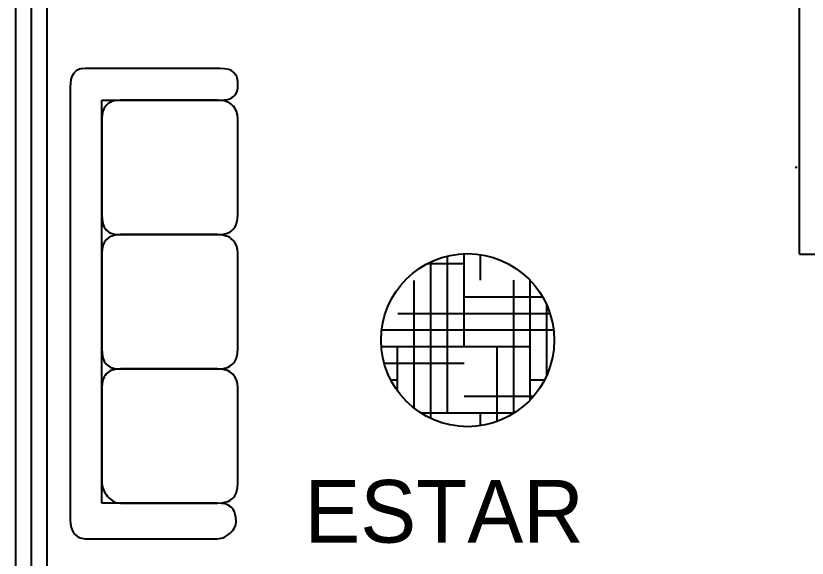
# Model space of a CAD drawing. Header units: millimetres. Extents: x 686.5 to 717.1, y 236.1 to 261.6.
# Drawn here: x 688.889 to 689.836, y 237.483 to 238.132 of the extents above; entities that cross this region are included whole.
import ezdxf

# ---------------------------------------------------------------- set-up
doc = ezdxf.new("R2010")
doc.units = ezdxf.units.MM
doc.linetypes.add('ACAD_ISO04W100', pattern=[30.5, 24, -3, 0.5, -3])
for name, color, linetype in [('EJE', 4, 'ACAD_ISO04W100'), ('LETREROS', 31, 'Continuous'), ('MUE', 2, 'Continuous'), ('MURO1', 3, 'Continuous'), ('PUERTAS', 191, 'Continuous')]:
    doc.layers.add(name, color=color, linetype=linetype)

# ---------------------------------------------------------------- blocks, each defined once
blk = doc.blocks.new('SILLON3')
at = {"color": 2}
for p, q in [((-1.164, 0.2273), (-1.1689, 0.2235)), ((-1.164, 0.2273), (-1.1689, 0.2235)), ((-1.1573, 0.2312), (-1.164, 0.2273)), ((-1.1573, 0.2312), (-1.164, 0.2273)), ((-1.1515, 0.2351), (-1.1573, 0.2312)), ((-1.1515, 0.2351), (-1.1573, 0.2312)), ((-1.1438, 0.237), (-1.1515, 0.2351)), ((-1.1438, 0.237), (-1.1515, 0.2351)), ((-1.1274, 0.2399), (-1.1438, 0.237)), ((-1.1274, 0.2399), (-1.1438, 0.237)), ((-1.109, 0.2409), (-1.1274, 0.2399)), ((-1.109, 0.2409), (-1.1274, 0.2399)), ((-1.0965, 0.2399), (-1.109, 0.2409)), ((-1.0965, 0.2399), (-1.109, 0.2409)), ((-1.0859, 0.238), (-1.0965, 0.2399)), ((-1.0859, 0.238), (-1.0965, 0.2399)), ((-1.0762, 0.2351), (-1.0859, 0.238)), ((-1.0762, 0.2351), (-1.0859, 0.238)), ((-1.0675, 0.2312), (-1.0762, 0.2351)), ((-1.0675, 0.2312), (-1.0762, 0.2351)), ((-1.0608, 0.2254), (-1.0675, 0.2312)), ((-1.0608, 0.2254), (-1.0675, 0.2312)), ((-0.9845, 0.2341), (-0.9999, 0.2264)), ((-0.9845, 0.2341), (-0.9999, 0.2264)), ((-0.9671, 0.2389), (-0.9845, 0.2341)), ((-0.9671, 0.2389), (-0.9845, 0.2341)), ((-0.9478, 0.2409), (-0.9671, 0.2389)), ((-0.9478, 0.2409), (-0.9671, 0.2389)), ((-0.4922, 0.2409), (-0.9478, 0.2409)), ((-0.4922, 0.2409), (-0.9478, 0.2409)), ((-0.4922, 0.2409), (-0.4922, 0.2409)), ((-0.4671, 0.2389), (-0.4922, 0.2409)), ((-0.4671, 0.2389), (-0.4922, 0.2409)), ((-0.4468, 0.2341), (-0.4671, 0.2389)), ((-0.4468, 0.2341), (-0.4671, 0.2389)), ((-0.442, 0.2322), (-0.4468, 0.2341)), ((-0.442, 0.2322), (-0.4468, 0.2341)), ((-0.4382, 0.2302), (-0.442, 0.2322)), ((-0.4382, 0.2302), (-0.442, 0.2322)), ((-0.4295, 0.2264), (-0.4382, 0.2302)), ((-0.4295, 0.2264), (-0.4382, 0.2302)), ((-0.3416, 0.2341), (-0.3561, 0.2264)), ((-0.3416, 0.2341), (-0.3561, 0.2264)), ((-0.3243, 0.2389), (-0.3416, 0.2341)), ((-0.3243, 0.2389), (-0.3416, 0.2341)), ((-0.3049, 0.2409), (-0.3243, 0.2389)), ((-0.3049, 0.2409), (-0.3243, 0.2389)), ((0.1507, 0.2409), (-0.3049, 0.2409)), ((0.1507, 0.2409), (-0.3049, 0.2409)), ((0.1507, 0.2409), (0.1507, 0.2409)), ((0.1758, 0.2389), (0.1507, 0.2409)), ((0.1758, 0.2389), (0.1507, 0.2409)), ((0.196, 0.2341), (0.1758, 0.2389)), ((0.196, 0.2341), (0.1758, 0.2389)), ((0.2009, 0.2322), (0.196, 0.2341)), ((0.2009, 0.2322), (0.196, 0.2341)), ((0.2047, 0.2302), (0.2009, 0.2322)), ((0.2047, 0.2302), (0.2009, 0.2322)), ((0.2134, 0.2264), (0.2047, 0.2302)), ((0.2134, 0.2264), (0.2047, 0.2302)), ((0.3012, 0.2341), (0.2868, 0.2264)), ((0.3012, 0.2341), (0.2868, 0.2264)), ((0.3186, 0.2389), (0.3012, 0.2341)), ((0.3186, 0.2389), (0.3012, 0.2341)), ((0.3379, 0.2409), (0.3186, 0.2389)), ((0.3379, 0.2409), (0.3186, 0.2389)), ((0.7935, 0.2409), (0.3379, 0.2409)), ((0.7935, 0.2409), (0.3379, 0.2409)), ((0.7935, 0.2409), (0.7935, 0.2409)), ((0.8186, 0.2389), (0.7935, 0.2409)), ((0.8186, 0.2389), (0.7935, 0.2409)), ((0.8389, 0.2341), (0.8186, 0.2389)), ((0.8389, 0.2341), (0.8186, 0.2389)), ((0.8437, 0.2322), (0.8389, 0.2341)), ((0.8437, 0.2322), (0.8389, 0.2341)), ((0.8476, 0.2302), (0.8437, 0.2322)), ((0.8476, 0.2302), (0.8437, 0.2322)), ((0.8563, 0.2264), (0.8476, 0.2302)), ((0.8563, 0.2264), (0.8476, 0.2302)), ((0.947, 0.2283), (0.9374, 0.2254)), ((0.947, 0.2283), (0.9374, 0.2254)), ((0.9576, 0.2302), (0.947, 0.2283)), ((0.9576, 0.2302), (0.947, 0.2283)), ((0.9818, 0.2322), (0.9576, 0.2302)), ((0.9818, 0.2322), (0.9576, 0.2302)), ((0.9953, 0.2302), (0.9818, 0.2322)), ((0.9953, 0.2302), (0.9818, 0.2322)), ((1.0097, 0.2244), (0.9953, 0.2302)), ((1.0097, 0.2244), (0.9953, 0.2302)), ((-1.1843, 0.1965), (-1.1882, 0.1762)), ((-1.1843, 0.1965), (-1.1882, 0.1762)), ((-1.1776, 0.2119), (-1.1843, 0.1965)), ((-1.1776, 0.2119), (-1.1843, 0.1965)), ((-1.1689, 0.2235), (-1.1776, 0.2119)), ((-1.1689, 0.2235), (-1.1776, 0.2119)), ((-1.055, 0.2196), (-1.0608, 0.2254)), ((-1.055, 0.2196), (-1.0608, 0.2254)), ((-1.0501, 0.2138), (-1.055, 0.2196)), ((-1.0501, 0.2138), (-1.055, 0.2196)), ((-1.0463, 0.2061), (-1.0501, 0.2138)), ((-1.0463, 0.2061), (-1.0501, 0.2138)), ((-1.0414, 0.1916), (-1.0463, 0.2061)), ((-1.0414, 0.1916), (-1.0463, 0.2061)), ((-1.0386, 0.1771), (-1.0414, 0.1916)), ((-1.0386, 0.1771), (-1.0414, 0.1916)), ((-1.0231, 0.2013), (-1.0308, 0.1849)), ((-1.0231, 0.2013), (-1.0308, 0.1849)), ((-1.0183, 0.209), (-1.0231, 0.2013)), ((-1.0183, 0.209), (-1.0231, 0.2013)), ((-1.0125, 0.2148), (-1.0183, 0.209)), ((-1.0125, 0.2148), (-1.0183, 0.209)), ((-1.0067, 0.2216), (-1.0125, 0.2148)), ((-1.0067, 0.2216), (-1.0125, 0.2148)), ((-0.9999, 0.2264), (-1.0067, 0.2216)), ((-0.9999, 0.2264), (-1.0067, 0.2216)), ((-0.4227, 0.2216), (-0.4295, 0.2264)), ((-0.4227, 0.2216), (-0.4295, 0.2264)), ((-0.416, 0.2148), (-0.4227, 0.2216)), ((-0.416, 0.2148), (-0.4227, 0.2216)), ((-0.4111, 0.209), (-0.416, 0.2148)), ((-0.4111, 0.209), (-0.416, 0.2148)), ((-0.4063, 0.2013), (-0.4111, 0.209)), ((-0.4063, 0.2013), (-0.4111, 0.209)), ((-0.4024, 0.1936), (-0.4063, 0.2013)), ((-0.4024, 0.1936), (-0.4063, 0.2013)), ((-0.3995, 0.1849), (-0.4024, 0.1936)), ((-0.3995, 0.1849), (-0.4024, 0.1936)), ((-0.3841, 0.1936), (-0.387, 0.1849)), ((-0.3841, 0.1936), (-0.387, 0.1849)), ((-0.3793, 0.2013), (-0.3841, 0.1936)), ((-0.3793, 0.2013), (-0.3841, 0.1936)), ((-0.3744, 0.209), (-0.3793, 0.2013)), ((-0.3744, 0.209), (-0.3793, 0.2013)), ((-0.3696, 0.2148), (-0.3744, 0.209)), ((-0.3696, 0.2148), (-0.3744, 0.209)), ((-0.3629, 0.2216), (-0.3696, 0.2148)), ((-0.3629, 0.2216), (-0.3696, 0.2148)), ((-0.3561, 0.2264), (-0.3629, 0.2216)), ((-0.3561, 0.2264), (-0.3629, 0.2216)), ((0.2202, 0.2216), (0.2134, 0.2264)), ((0.2202, 0.2216), (0.2134, 0.2264)), ((0.2269, 0.2148), (0.2202, 0.2216)), ((0.2269, 0.2148), (0.2202, 0.2216)), ((0.2317, 0.209), (0.2269, 0.2148)), ((0.2317, 0.209), (0.2269, 0.2148)), ((0.2366, 0.2013), (0.2317, 0.209)), ((0.2366, 0.2013), (0.2317, 0.209)), ((0.2404, 0.1936), (0.2366, 0.2013)), ((0.2404, 0.1936), (0.2366, 0.2013)), ((0.2433, 0.1849), (0.2404, 0.1936)), ((0.2433, 0.1849), (0.2404, 0.1936)), ((0.2588, 0.1936), (0.2559, 0.1849)), ((0.2588, 0.1936), (0.2559, 0.1849)), ((0.2636, 0.2013), (0.2588, 0.1936)), ((0.2636, 0.2013), (0.2588, 0.1936)), ((0.2684, 0.209), (0.2636, 0.2013)), ((0.2684, 0.209), (0.2636, 0.2013)), ((0.2732, 0.2148), (0.2684, 0.209)), ((0.2732, 0.2148), (0.2684, 0.209)), ((0.28, 0.2216), (0.2732, 0.2148)), ((0.28, 0.2216), (0.2732, 0.2148)), ((0.2868, 0.2264), (0.28, 0.2216)), ((0.2868, 0.2264), (0.28, 0.2216)), ((0.863, 0.2216), (0.8563, 0.2264)), ((0.863, 0.2216), (0.8563, 0.2264)), ((0.8698, 0.2148), (0.863, 0.2216)), ((0.8698, 0.2148), (0.863, 0.2216)), ((0.8746, 0.209), (0.8698, 0.2148)), ((0.8746, 0.209), (0.8698, 0.2148)), ((0.8794, 0.2013), (0.8746, 0.209)), ((0.8794, 0.2013), (0.8746, 0.209)), ((0.8833, 0.1936), (0.8794, 0.2013)), ((0.8833, 0.1936), (0.8794, 0.2013)), ((0.8862, 0.1849), (0.8833, 0.1936)), ((0.8862, 0.1849), (0.8833, 0.1936)), ((0.9016, 0.1945), (0.8958, 0.18)), ((0.9016, 0.1945), (0.8958, 0.18)), ((0.9055, 0.2013), (0.9016, 0.1945)), ((0.9055, 0.2013), (0.9016, 0.1945)), ((0.9103, 0.208), (0.9055, 0.2013)), ((0.9103, 0.208), (0.9055, 0.2013)), ((0.9152, 0.2129), (0.9103, 0.208)), ((0.9152, 0.2129), (0.9103, 0.208)), ((0.9219, 0.2177), (0.9152, 0.2129)), ((0.9219, 0.2177), (0.9152, 0.2129)), ((0.9296, 0.2225), (0.9219, 0.2177)), ((0.9296, 0.2225), (0.9219, 0.2177)), ((0.9374, 0.2254), (0.9296, 0.2225)), ((0.9374, 0.2254), (0.9296, 0.2225)), ((1.0233, 0.2158), (1.0097, 0.2244)), ((1.0233, 0.2158), (1.0097, 0.2244)), ((1.0348, 0.2042), (1.0233, 0.2158)), ((1.0348, 0.2042), (1.0233, 0.2158)), ((1.0455, 0.1907), (1.0348, 0.2042)), ((1.0455, 0.1907), (1.0348, 0.2042)), ((1.0542, 0.1762), (1.0455, 0.1907)), ((1.0542, 0.1762), (1.0455, 0.1907)), ((-1.1882, 0.1762), (-1.1891, 0.1521)), ((-1.1882, 0.1762), (-1.1891, 0.1521)), ((-1.1891, 0.1521), (-1.1891, -0.4908)), ((-1.1891, 0.1521), (-1.1891, 0.1521)), ((-1.1891, 0.1521), (-1.1891, -0.4908)), ((-1.0376, 0.1636), (-1.0386, 0.1771)), ((-1.0376, 0.1636), (-1.0386, 0.1771)), ((-1.0357, 0.1656), (-1.0376, 0.1434)), ((-1.0357, 0.1656), (-1.0376, 0.1434)), ((-1.0376, 0.1521), (-1.0376, 0.1636)), ((-1.0376, 0.1521), (-1.0376, 0.1636)), ((-1.0376, -0.4107), (-1.0376, 0.1521)), ((-1.0376, -0.4107), (-1.0376, 0.1521)), ((-1.0337, 0.1752), (-1.0357, 0.1656)), ((-1.0337, 0.1752), (-1.0357, 0.1656)), ((-1.0308, 0.1849), (-1.0337, 0.1752)), ((-1.0308, 0.1849), (-1.0337, 0.1752)), ((-0.3947, 0.1656), (-0.3995, 0.1849)), ((-0.3947, 0.1656), (-0.3995, 0.1849)), ((-0.3938, 0.1434), (-0.3947, 0.1656)), ((-0.3938, 0.1434), (-0.3947, 0.1656)), ((-0.3918, 0.1656), (-0.3938, 0.1434)), ((-0.3918, 0.1656), (-0.3938, 0.1434)), ((-0.3899, 0.1752), (-0.3918, 0.1656)), ((-0.3899, 0.1752), (-0.3918, 0.1656)), ((-0.387, 0.1849), (-0.3899, 0.1752)), ((-0.387, 0.1849), (-0.3899, 0.1752)), ((0.2482, 0.1656), (0.2433, 0.1849)), ((0.2482, 0.1656), (0.2433, 0.1849)), ((0.2491, 0.1434), (0.2482, 0.1656)), ((0.2491, 0.1434), (0.2482, 0.1656)), ((0.251, 0.1656), (0.2491, 0.1434)), ((0.251, 0.1656), (0.2491, 0.1434)), ((0.253, 0.1752), (0.251, 0.1656)), ((0.253, 0.1752), (0.251, 0.1656)), ((0.2559, 0.1849), (0.253, 0.1752)), ((0.2559, 0.1849), (0.253, 0.1752)), ((0.891, 0.1656), (0.8862, 0.1849)), ((0.891, 0.1656), (0.8862, 0.1849)), ((0.892, 0.1434), (0.891, 0.1656)), ((0.892, 0.1434), (0.891, 0.1656)), ((0.893, 0.1627), (0.892, 0.1434)), ((0.893, 0.1627), (0.892, 0.1434)), ((0.8958, 0.18), (0.893, 0.1627)), ((0.8958, 0.18), (0.893, 0.1627)), ((1.058, 0.1685), (1.0542, 0.1762)), ((1.058, 0.1685), (1.0542, 0.1762)), ((1.0599, 0.1598), (1.058, 0.1685)), ((1.0599, 0.1598), (1.058, 0.1685)), ((1.0619, 0.1434), (1.0599, 0.1598)), ((1.0619, 0.1434), (1.0599, 0.1598)), ((-1.0376, 0.1434), (-1.0376, -0.3219)), ((-1.0376, 0.1434), (-1.0376, 0.1434)), ((-1.0376, 0.1434), (-1.0376, -0.3219)), ((-0.3938, 0.1434), (-0.3938, -0.3219)), ((-0.3938, 0.1434), (-0.3938, 0.1434)), ((-0.3938, 0.1434), (-0.3938, -0.3219)), ((-0.3938, -0.3219), (-0.3938, 0.1434)), ((-0.3938, -0.3219), (-0.3938, 0.1434)), ((0.2491, -0.3219), (0.2491, 0.1434)), ((0.2491, -0.3219), (0.2491, 0.1434)), ((0.2491, 0.1434), (0.2491, -0.3219)), ((0.2491, 0.1434), (0.2491, 0.1434)), ((0.2491, 0.1434), (0.2491, -0.3219)), ((0.892, -0.3219), (0.892, 0.1434)), ((0.892, -0.3219), (0.892, 0.1434)), ((0.892, 0.1434), (0.892, -0.4107)), ((0.892, 0.1434), (0.892, 0.1434)), ((0.892, 0.1434), (0.892, -0.4107)), ((1.0619, -0.4908), (1.0619, 0.1434)), ((1.0619, -0.4908), (1.0619, 0.1434)), ((-1.0376, -0.3219), (-1.0357, -0.3431)), ((-1.0376, -0.3219), (-1.0357, -0.3431)), ((-0.3947, -0.3431), (-0.3938, -0.3219)), ((-0.3947, -0.3431), (-0.3938, -0.3219)), ((-0.3938, -0.3219), (-0.3918, -0.3431)), ((-0.3938, -0.3219), (-0.3918, -0.3431)), ((-0.3938, -0.3219), (-0.3938, -0.3219)), ((0.2482, -0.3431), (0.2491, -0.3219)), ((0.2482, -0.3431), (0.2491, -0.3219)), ((0.2491, -0.3219), (0.2491, -0.3219)), ((0.2491, -0.3219), (0.251, -0.3431)), ((0.2491, -0.3219), (0.251, -0.3431)), ((0.8833, -0.3547), (0.8901, -0.3383)), ((0.8833, -0.3547), (0.8901, -0.3383)), ((0.8901, -0.3383), (0.892, -0.3219)), ((0.8901, -0.3383), (0.892, -0.3219)), ((0.892, -0.3219), (0.892, -0.3219)), ((-1.0357, -0.3431), (-1.0337, -0.3528)), ((-1.0357, -0.3431), (-1.0337, -0.3528)), ((-1.0337, -0.3528), (-1.0308, -0.3615)), ((-1.0337, -0.3528), (-1.0308, -0.3615)), ((-1.0308, -0.3615), (-1.0231, -0.3769)), ((-1.0308, -0.3615), (-1.0231, -0.3769)), ((-1.0231, -0.3769), (-1.0212, -0.3808)), ((-1.0231, -0.3769), (-1.0212, -0.3808)), ((-0.416, -0.3895), (-0.4063, -0.3769)), ((-0.416, -0.3895), (-0.4063, -0.3769)), ((-0.4063, -0.3769), (-0.4024, -0.3702)), ((-0.4063, -0.3769), (-0.4024, -0.3702)), ((-0.4024, -0.3702), (-0.3995, -0.3615)), ((-0.4024, -0.3702), (-0.3995, -0.3615)), ((-0.3995, -0.3615), (-0.3947, -0.3431)), ((-0.3995, -0.3615), (-0.3947, -0.3431)), ((-0.3918, -0.3431), (-0.3899, -0.3528)), ((-0.3918, -0.3431), (-0.3899, -0.3528)), ((-0.3899, -0.3528), (-0.387, -0.3615)), ((-0.3899, -0.3528), (-0.387, -0.3615)), ((-0.387, -0.3615), (-0.3841, -0.3702)), ((-0.387, -0.3615), (-0.3841, -0.3702)), ((-0.3841, -0.3702), (-0.3793, -0.3769)), ((-0.3841, -0.3702), (-0.3793, -0.3769)), ((-0.3793, -0.3769), (-0.3696, -0.3895)), ((-0.3793, -0.3769), (-0.3696, -0.3895)), ((0.2269, -0.3895), (0.2366, -0.3769)), ((0.2269, -0.3895), (0.2366, -0.3769)), ((0.2366, -0.3769), (0.2404, -0.3702)), ((0.2366, -0.3769), (0.2404, -0.3702)), ((0.2404, -0.3702), (0.2433, -0.3615)), ((0.2404, -0.3702), (0.2433, -0.3615)), ((0.2433, -0.3615), (0.2482, -0.3431)), ((0.2433, -0.3615), (0.2482, -0.3431)), ((0.251, -0.3431), (0.253, -0.3528)), ((0.251, -0.3431), (0.253, -0.3528)), ((0.253, -0.3528), (0.2559, -0.3615)), ((0.253, -0.3528), (0.2559, -0.3615)), ((0.2559, -0.3615), (0.2588, -0.3702)), ((0.2559, -0.3615), (0.2588, -0.3702)), ((0.2588, -0.3702), (0.2636, -0.3769)), ((0.2588, -0.3702), (0.2636, -0.3769)), ((0.2636, -0.3769), (0.2732, -0.3895)), ((0.2636, -0.3769), (0.2732, -0.3895)), ((0.8601, -0.3827), (0.8669, -0.3769)), ((0.8601, -0.3827), (0.8669, -0.3769)), ((0.8669, -0.3769), (0.8727, -0.3692)), ((0.8669, -0.3769), (0.8727, -0.3692)), ((0.8727, -0.3692), (0.8833, -0.3547)), ((0.8727, -0.3692), (0.8833, -0.3547)), ((-1.0376, -0.4107), (-1.0376, -0.4107)), ((0.892, -0.4107), (-1.0376, -0.4107)), ((0.892, -0.4107), (-1.0376, -0.4107)), ((-1.0212, -0.3808), (-1.0183, -0.3837)), ((-1.0212, -0.3808), (-1.0183, -0.3837)), ((-1.0183, -0.3837), (-1.0125, -0.3895)), ((-1.0183, -0.3837), (-1.0125, -0.3895)), ((-1.0125, -0.3895), (-0.9999, -0.3991)), ((-1.0125, -0.3895), (-0.9999, -0.3991)), ((-0.9999, -0.3991), (-0.9845, -0.4059)), ((-0.9999, -0.3991), (-0.9845, -0.4059)), ((-0.9845, -0.4059), (-0.9671, -0.4097)), ((-0.9845, -0.4059), (-0.9671, -0.4097)), ((-0.9671, -0.4097), (-0.9478, -0.4107)), ((-0.9671, -0.4097), (-0.9478, -0.4107)), ((-0.9478, -0.4107), (-0.9478, -0.4107)), ((-0.9478, -0.4107), (-0.4922, -0.4107)), ((-0.9478, -0.4107), (-0.4922, -0.4107)), ((-0.4922, -0.4107), (-0.4671, -0.4097)), ((-0.4922, -0.4107), (-0.4671, -0.4097)), ((-0.4671, -0.4097), (-0.4468, -0.4059)), ((-0.4671, -0.4097), (-0.4468, -0.4059)), ((-0.4468, -0.4059), (-0.4382, -0.403)), ((-0.4468, -0.4059), (-0.4382, -0.403)), ((-0.4382, -0.403), (-0.4295, -0.3991)), ((-0.4382, -0.403), (-0.4295, -0.3991)), ((-0.4295, -0.3991), (-0.4227, -0.3943)), ((-0.4295, -0.3991), (-0.4227, -0.3943)), ((-0.4227, -0.3943), (-0.4188, -0.3924)), ((-0.4227, -0.3943), (-0.4188, -0.3924)), ((-0.4188, -0.3924), (-0.416, -0.3895)), ((-0.4188, -0.3924), (-0.416, -0.3895)), ((-0.3696, -0.3895), (-0.3629, -0.3943)), ((-0.3696, -0.3895), (-0.3629, -0.3943)), ((-0.3629, -0.3943), (-0.3561, -0.3991)), ((-0.3629, -0.3943), (-0.3561, -0.3991)), ((-0.3561, -0.3991), (-0.3416, -0.4059)), ((-0.3561, -0.3991), (-0.3416, -0.4059)), ((-0.3416, -0.4059), (-0.3243, -0.4097)), ((-0.3416, -0.4059), (-0.3243, -0.4097)), ((-0.3243, -0.4097), (-0.3049, -0.4107)), ((-0.3243, -0.4097), (-0.3049, -0.4107)), ((-0.3049, -0.4107), (-0.3049, -0.4107)), ((-0.3049, -0.4107), (0.1507, -0.4107)), ((-0.3049, -0.4107), (0.1507, -0.4107)), ((0.1507, -0.4107), (0.1758, -0.4097)), ((0.1507, -0.4107), (0.1758, -0.4097)), ((0.1758, -0.4097), (0.196, -0.4059)), ((0.1758, -0.4097), (0.196, -0.4059)), ((0.196, -0.4059), (0.2047, -0.403)), ((0.196, -0.4059), (0.2047, -0.403)), ((0.2047, -0.403), (0.2134, -0.3991)), ((0.2047, -0.403), (0.2134, -0.3991)), ((0.2134, -0.3991), (0.2202, -0.3943)), ((0.2134, -0.3991), (0.2202, -0.3943)), ((0.2202, -0.3943), (0.224, -0.3924)), ((0.2202, -0.3943), (0.224, -0.3924)), ((0.224, -0.3924), (0.2269, -0.3895)), ((0.224, -0.3924), (0.2269, -0.3895)), ((0.2732, -0.3895), (0.28, -0.3943)), ((0.2732, -0.3895), (0.28, -0.3943)), ((0.28, -0.3943), (0.2868, -0.3991)), ((0.28, -0.3943), (0.2868, -0.3991)), ((0.2868, -0.3991), (0.3012, -0.4059)), ((0.2868, -0.3991), (0.3012, -0.4059)), ((0.3012, -0.4059), (0.3186, -0.4097)), ((0.3012, -0.4059), (0.3186, -0.4097)), ((0.3186, -0.4097), (0.3379, -0.4107)), ((0.3186, -0.4097), (0.3379, -0.4107)), ((0.3379, -0.4107), (0.3379, -0.4107)), ((0.3379, -0.4107), (0.7935, -0.4107)), ((0.3379, -0.4107), (0.7935, -0.4107)), ((0.7935, -0.4107), (0.8109, -0.4088)), ((0.7935, -0.4107), (0.8109, -0.4088)), ((0.8109, -0.4088), (0.8283, -0.403)), ((0.8109, -0.4088), (0.8283, -0.403)), ((0.8283, -0.403), (0.836, -0.3991)), ((0.8283, -0.403), (0.836, -0.3991)), ((0.836, -0.3991), (0.8447, -0.3943)), ((0.836, -0.3991), (0.8447, -0.3943)), ((0.8447, -0.3943), (0.8524, -0.3885)), ((0.8447, -0.3943), (0.8524, -0.3885)), ((0.8524, -0.3885), (0.8601, -0.3827)), ((0.8524, -0.3885), (0.8601, -0.3827)), ((-1.1891, -0.4908), (-1.1872, -0.5092)), ((-1.1891, -0.4908), (-1.1872, -0.5092)), ((1.0599, -0.5072), (1.0619, -0.4908)), ((1.0599, -0.5072), (1.0619, -0.4908)), ((1.0619, -0.4908), (1.0619, -0.4908)), ((-1.1872, -0.5092), (-1.1853, -0.5178)), ((-1.1872, -0.5092), (-1.1853, -0.5178)), ((-1.1853, -0.5178), (-1.1824, -0.5246)), ((-1.1853, -0.5178), (-1.1824, -0.5246)), ((-1.1824, -0.5246), (-1.1795, -0.5314)), ((-1.1824, -0.5246), (-1.1795, -0.5314)), ((1.0474, -0.5333), (1.0522, -0.5275)), ((1.0474, -0.5333), (1.0522, -0.5275)), ((1.0522, -0.5275), (1.0551, -0.5207)), ((1.0522, -0.5275), (1.0551, -0.5207)), ((1.0551, -0.5207), (1.058, -0.514)), ((1.0551, -0.5207), (1.058, -0.514)), ((1.058, -0.514), (1.0599, -0.5072)), ((1.058, -0.514), (1.0599, -0.5072)), ((-1.1795, -0.5314), (-1.1747, -0.5372)), ((-1.1795, -0.5314), (-1.1747, -0.5372)), ((-1.1747, -0.5372), (-1.1698, -0.542)), ((-1.1747, -0.5372), (-1.1698, -0.542)), ((-1.1698, -0.542), (-1.1669, -0.5449)), ((-1.1698, -0.542), (-1.1669, -0.5449)), ((-1.1669, -0.5449), (-1.164, -0.5468)), ((-1.1669, -0.5449), (-1.164, -0.5468)), ((-1.164, -0.5468), (-1.1515, -0.5536)), ((-1.164, -0.5468), (-1.1515, -0.5536)), ((-1.1515, -0.5536), (-1.136, -0.5584)), ((-1.1515, -0.5536), (-1.136, -0.5584)), ((-1.136, -0.5584), (-1.1187, -0.5613)), ((-1.136, -0.5584), (-1.1187, -0.5613)), ((-1.1187, -0.5613), (-1.0994, -0.5622)), ((-1.1187, -0.5613), (-1.0994, -0.5622)), ((-1.0994, -0.5622), (0.9721, -0.5622)), ((-1.0994, -0.5622), (-1.0994, -0.5622)), ((-1.0994, -0.5622), (0.9721, -0.5622)), ((0.9721, -0.5622), (0.9914, -0.5613)), ((0.9721, -0.5622), (0.9914, -0.5613)), ((0.9914, -0.5613), (1.0088, -0.5574)), ((0.9914, -0.5613), (1.0088, -0.5574)), ((1.0088, -0.5574), (1.0242, -0.5516)), ((1.0088, -0.5574), (1.0242, -0.5516)), ((1.0242, -0.5516), (1.0377, -0.5439)), ((1.0242, -0.5516), (1.0377, -0.5439)), ((1.0377, -0.5439), (1.0474, -0.5333)), ((1.0377, -0.5439), (1.0474, -0.5333))]:
    blk.add_line(p, q, dxfattribs=at)

msp = doc.modelspace()

# ---------------------------------------------------------------- hatches: boundary and pattern name
at = {"layer": 'MUE'}
h = msp.add_hatch(dxfattribs=at)
h.set_pattern_fill('HOUND', color=256, scale=0.0125, style=0)
h.set_pattern_definition([(0, (639.816127, 196.46083), (0.079375, 0.01984375), [0.3175, -0.15875]), (90, (639.816127, 196.46083), (-0.01984375, -0.079375), [0.3175, -0.15875])])
h.paths.add_polyline_path([(689.53344, 237.74346, 1), (689.32628, 237.74346, 1)])

# ---------------------------------------------------------------- linework, layer by layer
at = {"layer": 'EJE'}
msp.add_line((688.90807, 236.59659), (688.90807, 238.18409), dxfattribs=at)
at = {"layer": 'MUE'}
msp.add_circle((689.42986, 237.74346), 0.10358, dxfattribs=at)
at = {"layer": 'MURO1'}
for p, q in [((689.82682, 237.84659), (689.82682, 238.64659)), ((688.88932, 236.59659), (688.88932, 238.18409)), ((688.92682, 237.15284), (688.92682, 238.18409)), ((689.82682, 237.84659), (689.86432, 237.84659))]:
    msp.add_line(p, q, dxfattribs=at)
at = {"layer": 'PUERTAS'}
msp.add_arc((689.82182, 238.14659), 0.1959, 270, 270.73121, dxfattribs=at)

# ---------------------------------------------------------------- block references
at = {"layer": 'MUE', "xscale": 0.25, "yscale": 0.25, "zscale": 0.25, "rotation": 270}
msp.add_blockref('SILLON3', (689.09487, 237.77135), dxfattribs=at)

# ---------------------------------------------------------------- texts
at = {"layer": 'LETREROS', "color": 1}
msp.add_text('ESTAR', height=0.075, dxfattribs=at).set_placement((689.23456, 237.5011))

doc.saveas('drawing.dxf')
